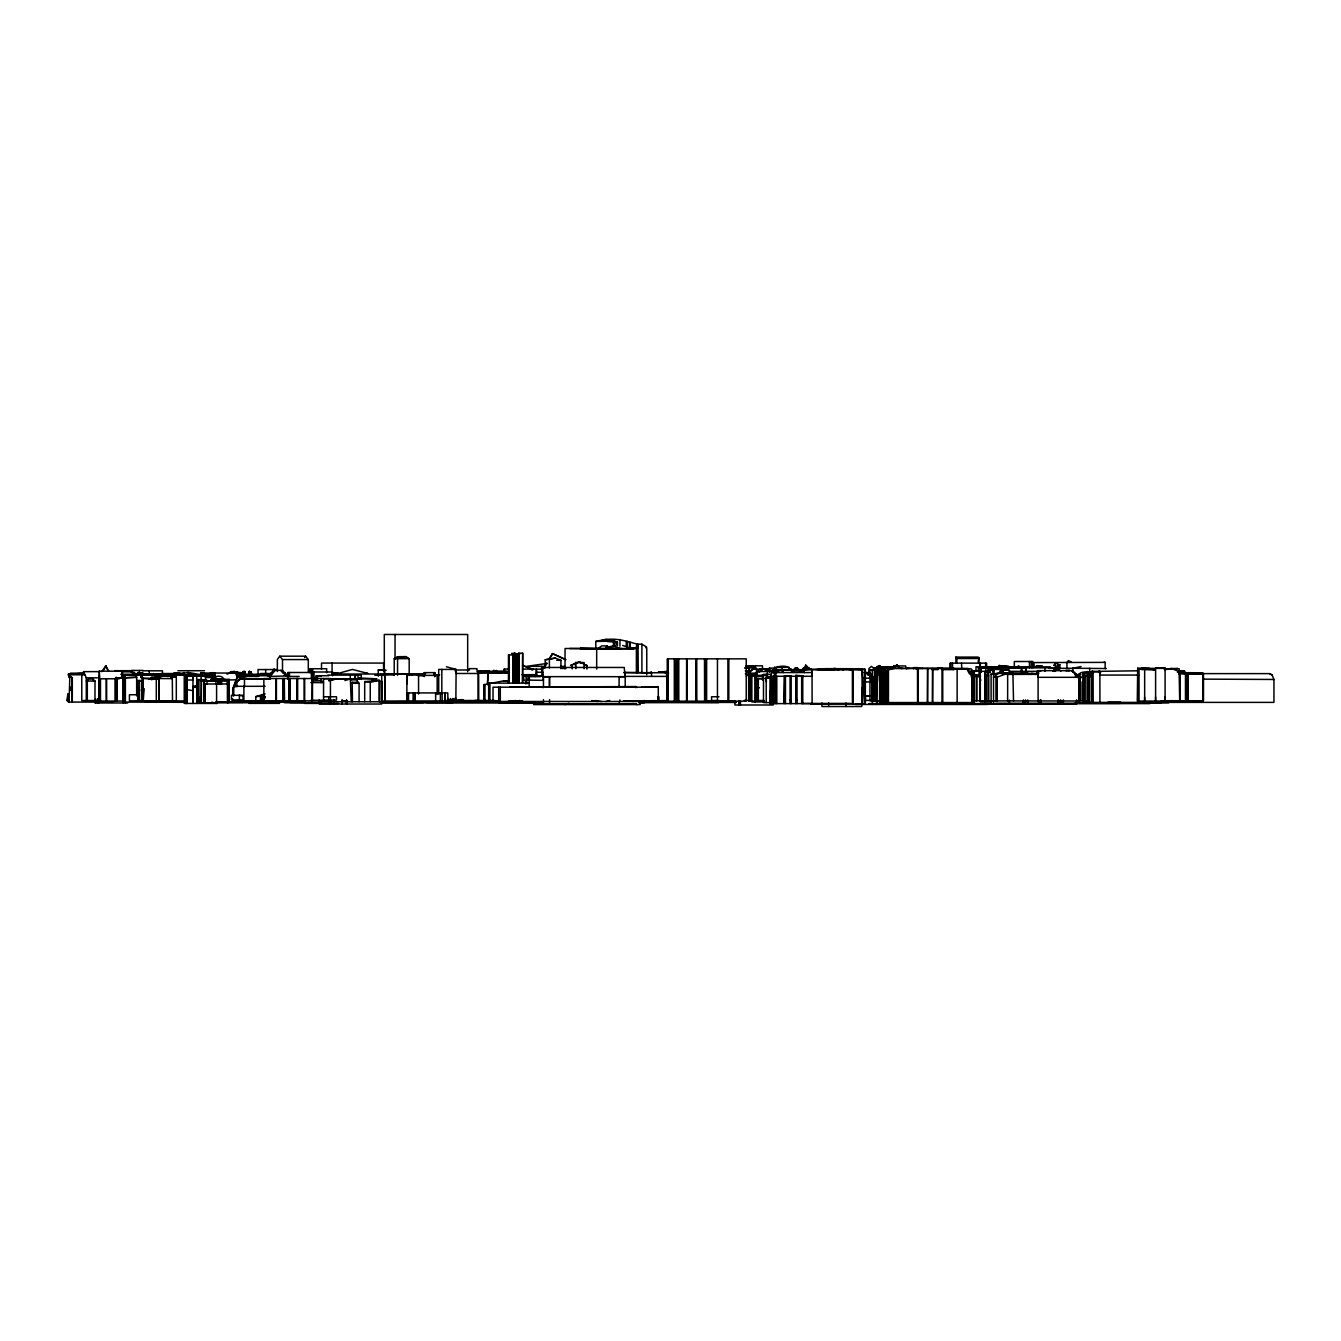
<?xml version="1.0" encoding="UTF-8"?>
<svg xmlns="http://www.w3.org/2000/svg" width="1341" height="1341" viewBox="0 0 1341 1341"><rect width="100%" height="100%" fill="white"/><g stroke="black" fill="none" stroke-linecap="round" stroke-linejoin="round"><path stroke-width="1.5" d="M406.843 684.061L406.809 674.07L418.56 674.054L418.56 694.018M477.647 672.159L485.341 671.774C485.677 669.008 486.196 673.651 483.498 671.422C491.544 669.913 486.247 680.96 487.705 684.798L487.755 672.813L478.653 672.813L478.72 700.438M450.559 702.533L450.576 698.493L450.643 702.533M636.69 647.904L636.606 672.243L636.489 645.826L638.165 645.826M880.4 674.003L879.713 665.656M201.116 702.734L201.368 680.977M316.61 679.921L316.593 675.713M877.735 673.852L877.483 681.127M880.266 671.791L880.35 667.65L884.004 667.516M784.803 676.266L784.15 703.606L784.15 676.3L791.173 675.914L791.173 703.606L790.251 699.7M317.247 679.921L317.381 675.881M756.29 670.081L756.391 668.053L749.418 667.5L749.049 670.114M83.192 673.165L70.57 673.165C67.385 676.166 80.695 672.009 83.812 673.987M666.561 677.138L667.835 673.216L666.745 677.138L666.326 671.841L665.89 673.014M657.744 701.527L657.945 696.884L657.945 701.527M1137.688 668.204L1138.006 669.226L1141.861 669.243L1141.543 668.204L1137.688 668.204L1137.285 701.075L1180.264 701.075L1180.264 672.042L1171.665 668.522L1164.675 669.712L1165.078 668.036L1155.607 668.036L1154.836 669.679L1143.856 669.226L1148.164 668.438L1154.836 669.679L1141.996 667.935L1141.945 669.578L1154.752 669.561M115.829 701.058L116.047 696.985M116.801 682.737L116.298 677.289L115.142 678.663L115.142 701.058M514.022 683.005L514.257 678.999M186.466 680.004L186.701 676.317L192.635 676.3L192.853 680.004L186.919 680.004L186.701 676.317M1099.201 671.338L1137.989 670.802M185.544 697.504L186.667 697.504L186.265 703.438L186.466 676.518M98.714 702.969L99.234 671.17L122.333 671.17L121.83 678.026M186.365 701.46L186.667 697.504M214.543 679.853L214.929 674.724M528.103 680.34L528.857 676.166L543.071 676.166L543.39 680.34L529.175 680.122L528.857 676.166M1038.387 674.154L1038.638 670.886L1041.052 670.886M1037.264 674.221L1037.565 670.651L1072.448 670.651L1079.488 677.322L1079.488 700.991L993.53 700.89M144.208 688.704L143.118 701.025L143.118 678.311L143.336 701.025M625.023 676.635L624.236 667.466L542.435 667.466L541.781 674.657L543.055 674.657M880.35 667.65L878.942 667.65L878.288 665.656L877.685 670.601M525.504 683.809L526.51 676.216L526.829 683.809M857.771 669.327L862.045 669.779L772.232 669.913L772.232 672.579M917.428 668.807L917.562 667.6L913.523 667.6L913.389 668.807M186.466 703.438L187.17 697.571M199.189 696.8L198.468 702.734L198.468 680.122M256.835 675.462L256.449 674.506L257.07 675.512L249.376 675.328L249.124 676.451L249.124 674.741M535.461 676.551L536.434 669.142L536.936 676.199M876.36 692.727L875.505 674.724L876.025 670.751L877.265 670.751L876.444 700.74L876.444 673.836L880.299 673.936M448.464 698.493L447.928 702.533L447.793 692.928L407.413 692.928L407.413 700.924M625.074 672.579L625.074 677.255L625.191 676.4L666.812 676.4L666.695 677.255L667.617 675.596L666.879 677.155M312.051 681.027L321.438 680.692L321.102 682.603L321.102 678.529M116.466 677.658L116.281 701.058M69.799 674.774L68.425 673.987L68.508 675.378A10.577 4.341 3.3 0 0 69.665 676.752L72.297 677.825L72.297 702.081L71.71 698.192M69.229 694.035L68.056 694.035L67.452 700.605M511.659 654.09L515.262 654.09M619.039 703.757L619.894 699.935M1093.15 671.472C1093.753 672.947 1082.086 670.232 1079.203 673.987L1079.203 700.74L1078.985 678.697M756.86 696.884L755.989 700.488L755.989 679.904L757.581 679.367L755.989 679.904M359.086 701.745L359.086 683.307L351.225 683.307L352.197 682.301L358.131 682.301L357.879 683.307L356.672 678.764L324.187 678.764M212.699 678.479L214.04 673.031L215.817 680.306M796.755 699.7L795.749 703.606L795.749 675.428L802.773 675.78L802.773 703.606M801.767 680.172L802.773 676.266M141.492 677.591L142.28 674.607L163.686 674.624M123.221 677.49L123.992 674.674L201.351 674.808M199.39 698.963L198.217 702.734L198.217 680.071L205.508 680.105M141.76 674.573L142.012 673.651M68.056 694.035L67.218 700.605M488.962 671.07L489.314 672.294L488.962 671.07L485.341 671.07M833.012 669.595L833.348 668.623L833.733 669.561L816.552 669.511M141.224 677.591L141.224 674.741L141.308 677.591L142.28 674.607M942.036 668.237L938.147 667.885L938.03 669.628L931.844 669.628M99.536 671.64L83.578 671.64L81.784 676.501L81.784 700.538L100.139 700.538M122.936 677.49L123.992 674.674M233.032 695.862L233.032 688.436L237.659 676.35L242.922 677.473L241.229 677.49L236.1 682.636M876.36 674.003L875.204 677.021L876.444 684.933M518.414 654.911L518.933 653.235L522.672 653.218L522.437 682.586M1025.362 673.584L1024.926 674.087M766.75 671.154L767.505 669.142L752.888 669.142L745.361 673.869M650.653 673.014L651.139 671.841L651.542 672.78M754.949 676.819L755.452 675.663L762.962 675.663L763.197 677.892L762.627 674.674L766.398 674.909L762.962 675.177L763.197 677.892L762.426 674.976M987.11 672.847L987.781 671.288L985.467 672.847L985.467 701.293L992.089 701.293M1012.405 674.272L1012.924 673.048L1013.528 674.406M876.126 672.545L874.131 677.021L874.131 700.823M745.395 667.65L749.233 667.65L744.607 668.053M953.267 669.612L953.87 668.254L954.021 669.628L942.036 669.628M1012.287 674.272L1012.891 672.964L1013.528 700.991M503.596 670.517L504.25 669.075L508.407 669.075M808.975 668.472L805.69 665.136L803.477 669.88L803.477 668.019L808.891 668.019L809.076 669.176L803.661 669.88L803.477 668.019M1006.353 674.272L1006.974 672.964L1007.644 674.406L1038.102 674.372L1038.102 700.991M233.854 672.763L234.44 671.539L235.53 672.763L231.809 672.763L232.898 671.556L234.44 671.539L226.964 674.104M286.27 676.551L287.913 673.886L288.298 679.284M756.575 671.523L756.575 676.819L756.575 671.523L766.918 671.523M1003.135 672.562L1001.425 669.494L1000.319 672.562L1000.319 669.461M200.111 674.741L201.049 672.914L208.911 674.322M199.742 676.015L201.318 672.914M231.591 671.556L230.199 671.992L232.513 671.992M136.665 677.272L125.099 677.775L136.665 677.272L136.665 695.912M987.345 672.847L990.245 669.88L991.954 669.913L993.815 672.847L993.815 669.461M990.245 669.88L988.635 672.847L988.635 701.293M218.114 681.211L218.533 680.423L215.415 681.211M69.698 673.987L69.045 675.16L72.297 677.825M603.685 648.826L580.133 648.508L597.751 648.826L601.64 645.926L607.339 645.909L605.696 648.826L605.696 647.619L614.999 645.457C617.899 652.044 645.708 646.898 629.583 648.776L632.969 648.072M210.638 681.077L211.828 679.015L213.236 681.161L216.203 681.01M546.575 663.175L544.681 666.36L526.644 666.36L547.145 663.409M549.424 658.381L552.643 653.603L565.902 659.621M543.893 668.304L546.81 663.409M549.726 658.498L552.643 653.603M227.115 683.323L229.21 679.853M127.663 702.969L94.943 702.969L95.027 681.044L92.764 679.032L88.556 679.015L87.316 681.044L87.316 700.538M211.828 679.015L210.068 681.077L205.257 680.105M101.782 671.69L105.738 665.756L108.772 671.137M103.106 670.701L106.392 665.756M865.163 696.197L871.197 695.694M304.575 657.593L305.597 656.185L308.313 659.571L308.313 671.657M305.597 656.185L279.783 656.185L277.352 659.504L277.352 671.606M69.045 702.081L69.916 673.618M791.911 671.003L792.682 670.316M196.892 703.438L196.892 687.363L195.652 686.022L193.104 687.363L193.003 703.438L192.936 692.509M531.891 670.014L533.433 669.427L522.504 665.371L532.31 669.494M894.732 667.65L897.045 664.885L899.761 667.65M1008.633 674.305L1009.421 673.366M286.27 675.965L288.298 676.35L282.348 670.366L273.48 670.366L267.848 676.35L270.128 676.384L275.223 670.366M412.29 675.428L410.296 674.339L409.189 675.428L409.189 658.632L406.122 656.654L399.199 656.654L397.556 658.565L397.556 675.294M746.35 676.149L752.888 669.142M893.961 667.667L897.045 664.885M194.16 686.022L192.92 687.363L196.892 687.363M752.888 667.65L749.435 667.6M492.75 671.606L493.907 670.416L497.209 671.573M495.248 671.606L496.388 670.416M1055.099 671.238L1057.831 668.472L1060.915 671.187M1080.243 700.74L1080.243 678.462L1087.316 671.472M791.676 671.455L795.531 667.701L797.141 667.701L801.281 671.673M793.017 671.69L797.141 667.701M882.009 667.818L880.651 667.818L880.635 702.55M1036.844 666.175L1042.309 666.276L1036.844 666.175A4.744 1.09 12 0 1 1037.733 665.857M235.262 686.793L235.262 682.871L239.905 678.479L244.464 679.183L244.464 686.793M235.262 682.871L241.38 678.479L237.089 673.014L204.301 673.065M1052.836 671.238L1055.82 668.472L1057.831 668.472M764.504 701.946L751.865 701.946L751.865 676.518L760.129 668.857L770.924 668.723M751.865 676.518L756.575 674.707M759.09 672.361L762.895 668.857L764.504 668.857L767.421 671.69M766.415 682.15L766.214 678.077L767.421 676.97L772.617 676.92L772.617 703.606L772.349 691.285M88.556 679.015L86.293 681.044L95.027 681.044M540.457 676.635L523.258 676.333L524.247 680.725M1016.947 667.231L1018.674 665.773L1019.361 666.728M1088.993 702.416L1088.993 676.803L1090.87 675.261L1090.87 676.803M1088.758 702.416L1088.758 675.277L1089.797 674.422L1084.517 676.786L1089.613 672.931L1093.099 672.897M868.717 675.227L870.845 673.903L870.845 679.82M1007.644 700.991L1007.644 673.333L1002.213 672.31L999.682 672.31L993.53 677.306L997.201 677.155L997.201 700.89M774.578 670.031L773.874 670.986L765.191 670.953L775.701 670.953C768.762 666.695 791.24 663.091 789.296 670.316M869.219 675.227L870.845 673.903M257.07 675.512L255.896 676.451L255.896 674.741M172.302 678.63L142.28 678.429L142.28 701.025L172.52 701.025L172.302 678.429M260.053 696.683L265.049 693.833L255.779 696.633L255.779 701.427M261.428 696.784L264.11 694.889L260.053 696.314L261.428 696.063L261.428 701.427M394.22 675.428L394.22 658.699L399.199 656.654M1088.993 676.803L1092.06 675.177M205.542 676.35L210.571 673.065M211.794 673.065L206.548 676.484M255.779 696.633L261.428 696.063M259.869 675.143L262.367 675.143M288.047 672.713L287.879 678.848M358.047 675.11L358.047 679.032L359.757 678.026L376.57 678.781L376.57 680.625L364.702 681.614L364.702 701.745M243.576 674.741L242.738 671.724L245.017 671.539L245.017 675.629M262.501 701.427L262.501 698.175L265.367 696.968M543.071 676.166L528.304 676.484M513 683.005L513 653.972L516.419 653.972L514.81 653.251L513.335 653.972L513.335 682.636M871.751 700.823L871.751 677.557L874.751 676.786L873.511 677.557L873.511 700.823M242.738 671.724L245.017 671.539M878.824 673.852L878.824 666.913L876.712 667.231L876.712 670.584M579.513 661.884L570.579 665.471L579.513 661.884L586.889 665.471L586.889 669.092M1036.71 665.991L1036.509 665.874M131.301 672.31L136.631 674.339L120.791 674.339M1072.448 670.651L1078.365 677.808L1079.488 677.322L1038.102 677.322L1037.565 670.651M513 653.972L514.676 653.251M160.886 675.227L156.21 677.188L163.803 675.227L170.357 676.568M151.349 677.44L157.651 677.373L151.349 677.44L151.349 679.669M155.757 679.032L165.027 675.227L176.308 677.289L173.375 677.188M597.751 648.642L622.207 648.86L617.698 648.524M419.264 675.311L425.952 672.763M997.201 677.155L1007.644 673.333M745.646 666.946L754.195 665.957L755.301 667.6L755.301 665.807M565.047 704.578L568.835 703.254M327.757 675.11L361.232 675.11L361.232 679.032L359.757 678.026L356.773 679.032L376.57 678.781M633.455 648.508L630.069 648.776M881.858 702.55L882.462 670.299L882.764 702.55M885.781 670.483L894.849 668.388M883.417 670.483L883.065 702.55M883.786 670.483L884.674 670.349L883.116 670.483M884.205 670.483L885.613 670.349L885.529 702.55M885.144 702.55L885.613 670.349M172.017 674.372L177.8 675.21M170.76 675.026L174.364 673.92L178.688 675.21M878.824 666.913L876.712 667.231M971.856 671.087L971.923 702.55L879.612 702.55L879.612 670.332L885.999 668.388L967.833 668.589L971.923 676.233M881.858 670.483L879.612 670.332M880.635 670.483L881.121 702.55M881.288 670.483L882.529 670.165L882.579 702.55M883.836 702.55L882.764 670.483M344.922 680.558L350.353 678.932L350.755 679.853L356.672 679.87M545.217 667.852L545.217 659.789L555.275 658.079L560.94 660.292L560.94 668.673M545.217 659.789L555.275 658.079M515.849 701.527L519.654 700.488M640.545 701.527L644.367 700.505M511.759 701.527L515.665 700.488M172.134 675.328L184.371 672.595M178.135 674.942L187.975 672.361L201.569 674.875M364.702 681.614L370.25 682.351L379.168 680.273L379.168 701.745M605.814 701.527L609.702 700.555M115.628 701.058L115.628 678.647L123.724 677.004L124.026 701.058L98.614 701.058M123.724 677.004L117.019 678.63L115.494 677.557M873.209 676.786L874.382 678.127L874.382 667.986L877.031 667.349M595.79 647.904L595.79 641.417L606.249 639.255L610.306 640.462M595.79 641.417L614.765 641.048L614.765 646.194M874.382 667.986L877.819 667.617M328.679 680.675L336.591 678.831L350.353 678.932L351.225 701.745M328.914 680.541L336.591 678.831M233.753 701.427L237.81 700.522M243.643 676.115L245.302 676.451L241.732 676.535L246.56 676.669M645.826 647.82L646.58 646.982L641.903 644.2L637.645 644.183L637.645 672.243M881.154 700.823L869.974 700.823L869.974 670.165L875.69 668.941M1072.968 672.444L1072.968 668.237L1081.064 666.544M635.584 648.072L632.198 648.927L622.744 645.457M980.589 676.199L974.589 676.434L976.885 676.149L976.885 700.79M827.464 669.83L834.521 668.455L837.723 669.712M284.426 675.093L287.762 674.406M483.749 700.371L483.749 684.664L488.711 683.96M491.979 683.089L504.317 680.725L508.44 681.463M503.529 681.111L509.278 681.379M827.883 669.863L835.359 668.455L838.762 669.729M982.467 668.069C989.356 666.494 1011.282 668.12 982.467 667.885M829.744 669.712L835.326 668.706L838.745 669.813M834.32 669.712L839.902 668.706L843.321 669.813M1144.661 669.226L1148.969 668.438L1155.322 669.679M153.964 679.317L157.651 678.647L155.64 678.211M1177.364 672.092L1184.438 670.818L1185.545 673.299M153.226 679.334L157.651 678.647M477.329 671.975L482.09 671.137M991.1 704.008L991.1 674.389L998.643 673.048L1003.655 673.97M991.1 674.389L999.179 673.383M377.207 680.591L379.168 680.273M320.851 701.745L381.95 701.745L381.514 680.993L379.57 681.312L379.57 701.745M832.225 668.908L842.886 669.176M406.122 656.654L396.718 656.939M537.003 675.814L522.772 675.763L535.662 675.696M562.147 668.572L566.187 668.086M532.98 675.864L537.003 675.378M203.798 702.734L203.798 681.295L207.017 680.993L207.017 683.977M203.798 681.295L207.017 680.993M418.56 674.054L383.811 674.171M380.526 674.171L381.464 674.121M1001.945 670.55L1008.315 669.897L1010.98 672.562M601.824 649.178L607.574 648.642M478.653 672.813L508.222 671.673L497.26 672.428L495.55 671.439L506.965 671.455L506.965 672.478M663.761 671.908L658.029 672.31L667.466 671.355M178.236 673.752L136.631 673.836L132.424 672.428M1031.682 673.802L1036.828 673.568L1033.274 673.802M754.447 674.355L750.44 674.607L750.591 678.026L749.116 677.909L748.647 673.182L757.279 673.182M784.15 676.3L791.173 675.914M861.492 669.511L864.61 669.377L864.61 704.042L862.079 669.511M641.467 687.296L658.28 686.676L658.28 701.527L657.744 696.884L658.934 696.884L658.934 701.527L462.679 701.444M648.893 687.162L658.28 686.676M487.671 671.774L478.05 672.26L478.05 700.505L446.888 700.505M122.433 677.004L124.026 677.188M215.884 681.01L212.666 681.161L212.666 677.54L205.257 677.54M875.204 700.74L875.204 673.97L876.729 673.92M394.22 658.699L409.189 658.632M766.214 678.077L767.672 678.01M789.48 668.807L791.19 668.723M884.239 670.349L884.306 702.55M789.933 668.773L788.709 668.79M869.974 670.165L874.382 670.098M978.645 663.125C976.751 659.152 981.763 658.196 977.941 657.09L955.882 657.107L955.882 663.125M508.34 672.444L497.26 671.757M270.128 676.384L287.946 675.981M244.464 679.183L239.905 678.479M1037.683 665.823L1041.773 666.36M115.628 678.647L117.019 678.63L117.019 701.058M1076.622 676.367L1078.365 676.35L1078.365 677.808M171.363 674.573L176.928 675.244M798.817 670.064L803.779 669.98L773.087 670.064M1151.751 669.109L1144.191 668.69M1002.263 672.847L1027.809 673.165M514.776 654.123L511.826 653.318M170.76 677.239L171.732 677.222M986.557 700.756L986.557 675.16L987.714 675.16L985.953 674.724L985.953 700.756L988.619 700.756M542.837 672.26L536.936 672.26M985.953 674.724L988.619 675.629L986.557 675.16M1088.758 675.277L1090.87 675.261M580.133 648.642L597.751 648.524M614.765 641.048L600.165 641.115C612.82 636.556 625.929 640.998 638.165 644.451L638.165 647.904L636.489 647.904M769.382 672.176L769.382 668.086L776.556 668.17M1067.185 670.5L1065.659 670.517L1069.716 670.5L1068.19 670.517M337.111 673.35L333.49 673.366L338.502 673.35L352.448 669.427L367.518 673.366M521.951 674.691L536.266 674.657M1035.235 673.819L1036.979 673.802M879.679 665.505L880.35 667.198L894.548 667.164L893.927 665.505M1105.034 668.556L1106.157 668.556L1072.968 668.237M818.412 669.578L827.749 669.545M366.629 673.249L367.518 673.249M284.812 674.892L288.164 674.892M542.435 667.466L543.39 677.088L549.575 677.121L549.575 687.363M119.232 678.797L106.626 678.781L106.66 701.058M69.296 694.32L68.123 694.32L68.676 700.605L67.05 700.605M607.322 641.551L617.43 642.188L617.43 645.775L615.754 641.551M614.061 642.188L617.43 642.188M622.207 648.759L569.69 648.508M629.164 648.558L632.969 648.558M519.638 653.888L517.844 653.888L517.844 654.911M518.682 654.911L508.457 654.911L508.457 683.005M955.882 657.107L956.854 658.532L978.913 658.532L978.913 663.125M667.483 658.85L746.233 658.85L746.233 701.159L667.483 701.159L667.483 658.85L667.701 701.159M279.783 656.185L282.515 659.571L308.313 659.571M1059.306 664.717L1060.228 664.717L1056.876 666.091A3.47 1.693 -29.9 0 1 1055.903 666.058L1055.065 665.253M586.889 665.471L584.425 664.968M754.195 665.957L746.099 665.84M560.538 666.36L564.511 666.36M1002.632 666.745L1035.872 666.728L1034.934 666.712M1050.472 666.829L976.013 666.745L976.013 670.852M880.35 675.931L880.299 666.963L893.156 667.164M1054.931 667.013L1060.295 667.013M774.897 667.5L789.296 667.349M880.651 667.818L893.005 667.818M803.661 668.271L809.076 668.271M877.634 668.321L873.913 668.321L871.399 666.376L868.918 668.656L868.918 672.763M905.896 668.321L952.328 668.321M1010.728 667.852L1009.27 667.852L1025.748 667.852L1025.714 671.975M1049.115 668.304L1079.036 668.304M898.269 668.405L904.37 668.438M901.068 668.405L902.359 668.405M907.086 668.421L905.963 668.421L909.382 668.438M915.182 668.455L916.942 668.472L915.484 668.472M917.495 668.438L917.546 702.55M919.323 668.472L920.395 668.472M921.736 668.489L922.776 668.489M942.723 668.522L942.757 702.55M952.764 668.589L968.805 668.589M1163.686 668.371L1141.577 668.371L1141.945 669.578M1170.106 668.522L1177.582 668.472L1176.107 668.757M825.235 668.656L852.809 668.723M952.864 668.908L971.32 668.908L973.264 671.807M1163.837 668.757L1179.175 668.757L1179.175 672.294M522.923 669.075L542.636 669.142M802.354 669.176L862.045 669.276L862.079 704.042L862.062 687.916M455.823 698.46L455.839 702.366L456.124 669.427L438.708 669.427L438.708 694.303M818.144 669.327L832.225 669.327M835.644 669.327L865.331 669.276L865.331 704.042L810.903 704.042M1008.952 669.461L987.898 669.461L987.898 672.847L986.708 671.372M277.252 669.561L258.042 669.561L258.042 675.646M791.861 669.695L787.988 669.913M378.279 676.233L378.279 669.98L384.783 669.98L384.783 676.233M131.653 670.45L143.118 670.45M386.124 670.316L378.279 669.98M885.144 670.483L885.948 702.55M114.622 670.684L134.301 670.684M142.8 670.818L162.462 670.818L162.462 674.372M177.85 670.735L204.502 670.735M745.345 670.835L749.301 670.835M1180.08 670.818L1184.438 670.818M771.31 670.986L776.64 670.986M970.381 671.087L979.047 671.087L978.997 677.188M249.024 674.741C247.213 669.008 253.533 671.841 251.186 675.948M477.714 671.187L506.965 671.455M980.338 671.338L989.306 671.338M1009.102 671.338L1037.917 671.338M1091.758 671.338L1099.888 671.338L1099.905 702.935M122.333 671.858L132.256 671.858M495.55 671.757L497.628 672.428M1093.217 671.942L1100.911 671.942M233.502 672.327L241.045 672.612L241.045 675.546M311.38 672.495L288.047 672.495L288.047 678.764M491.611 672.428L502.758 672.428M624.487 672.495L643.529 672.696M863.805 672.478L869.655 672.511M424.376 672.629L424.376 676.602L424.209 672.629L435.02 672.629L435.02 676.602M623.749 672.579L666.695 672.796M812.026 672.579L771.293 672.579L771.31 703.606M1178.638 672.595L1202.877 672.813L1202.877 700.857L1161.256 700.84M138.726 673.081L142.515 673.081M173.794 672.998L180.012 672.998M238.631 672.998L243.056 672.998M487.755 673.081L508.759 673.081L508.759 682.854M642.44 672.88L651.441 672.579M665.186 673.031L668.656 673.031M1092.781 672.931L1082.824 673.031L1082.824 700.756M138.19 673.199L143.353 673.199M283.504 673.165L285.398 673.165M1036.509 673.249L1038.638 673.249M160.92 673.534L179.258 673.534M260.355 673.5L272.022 673.5M332.4 673.467L338.502 673.467L336.49 673.467M1031.43 673.433L1033.693 673.433M1183.986 673.618L1269.592 673.618L1272.14 675.059L1273.95 679.468L1273.95 702.382L1148.131 702.382M417.319 673.869L425.097 673.869M1178.806 673.903L1203.48 673.903L1203.48 700.773L1167.827 700.706M332.166 674.02L406.876 674.037L406.876 702.014M876.444 673.836L880.735 674.07M206.933 674.238L209.967 674.238M269.625 674.238L242.721 674.489L243.576 675.143M756.341 674.355L750.373 674.272L750.373 701.075M771.293 674.372L763.498 674.372L763.498 702.6L771.293 702.6M864.744 673.283C880.048 676.719 859.162 674.489 871.851 674.523M69.045 674.774L84.533 674.774M202.424 674.741L123.221 674.741L123.221 687.749M205.559 674.741L210.755 674.741M235.765 674.741L270.547 674.607M284.728 674.758L288.198 675.277M393.952 674.892L374.793 675.16M875.505 674.724L876.729 674.724M973.482 674.791L979.047 674.791M1074.879 674.59L1080.846 674.59M284.191 675.043L288.181 675.059M408.368 675.059L419.783 675.059M433.612 674.925L439.68 674.808M763.984 675.076L766.365 675.076M1138.643 675.059L1099.905 675.059L1099.234 670.802M212.414 675.227L154.081 675.177L153.444 673.484L154.081 675.227L153.444 673.869M259.282 675.193L270.329 675.143M522.604 675.328L524.482 675.529M173.375 675.361L176.308 675.193L176.308 701.393L144.442 701.393M194.965 675.361L196.021 675.193M236.988 675.445L249.275 675.378M417.269 675.378L437.166 675.378M757.145 675.529L762.962 675.529M237.139 675.747L269.893 675.747L270.128 679.082L241.263 679.082M328.763 675.713L316.392 675.713L316.409 679.921L316.392 675.713L321.153 676.082L316.51 675.864M802.773 675.78L801.667 675.78L801.667 703.606M212.113 676.283L184.237 676.233L184.237 703.438L217.242 703.438L211.761 702.198M237.122 676.451L258.645 676.451L257.003 674.808M299.194 676.434L289.472 676.434L289.472 672.495M812.11 676.266L770.036 676.266L769.952 703.606L812.11 703.606M1075.281 676.199L1079.84 676.199M543.222 676.635L625.208 676.702L619.173 676.702L619.039 687.263M543.222 676.819L549.575 677.121M241.229 677.49L242.771 677.926M871.751 677.557L874.131 678.077M863.302 678.144L870.644 678.144M871.415 678.378L869.421 678.144M764.135 678.512L757.548 678.512L757.548 700.488M243.056 678.848L269.893 678.848M156.294 701.025L156.294 679.049L143.118 678.311M358.047 679.032L361.232 679.032M229.21 679.384L229.21 702.366L229.277 679.384L223.293 679.384C224.55 675.562 211.861 674.221 215.834 680.558M196.641 679.569L202.558 679.569M205.894 680.071L197.596 680.071L197.429 702.734L270.245 702.718M212.113 680.071L236.117 679.853M136.665 680.541L143.051 680.541M139.28 680.708L143.051 680.708M220.36 681.01L201.116 680.977L201.133 676.283M757.548 681.563L757.179 700.488M1084.098 681.764L1082.221 681.764L1082.221 700.756M864.962 681.932L871.047 681.932M310.877 682.603L323.55 682.603L321.438 680.692M529.175 683.105L488.677 683.105L488.677 700.304M204.368 683.977L228.423 683.977M483.749 684.664L484.989 684.664L484.989 700.371M265.049 686.307L233.753 686.307L233.753 695.862M510.25 687.195L635.634 686.542L637.009 687.564M658.196 687.162L493.019 687.195L493.019 701.527M759.023 687.732L755.989 687.732L759.023 687.832M972.493 687.698L973.801 687.698M122.936 688.536L125.367 688.536M139.749 690.062L137.788 690.38M186.919 689.609L193.003 690.682L192.92 676.25M769.952 690.883L771.628 690.883L771.628 703.606M138.056 694.755L129.423 694.755L129.423 700.823L138.056 700.823M239.385 695.292L231.44 695.292L231.44 699.918L243.039 699.918L243.039 695.526L239.385 695.292L239.385 699.918M239.05 695.526L243.039 695.526M865.163 696.046L871.114 696.197M323.55 696.767L336.507 696.767L336.507 700.086L323.55 700.086M719.011 696.75L711.585 696.75L711.585 700.505L719.011 700.505M750.675 697.018L749.301 697.018L749.301 701.075M261.428 699.784L264.11 699.784M461.053 699.667L462.645 699.667M458.471 699.952L461.891 699.968M69.313 700.421L67.536 700.421L67.536 695.661M310.877 700.253L323.55 700.253M446.754 700.354L463.718 700.287M474.999 700.438L494.963 700.438M744.289 700.371L749.602 700.455M754.949 700.488L764.135 700.488M864.962 700.455L871.197 700.337M139.28 700.538L143.051 700.538M256.399 700.673L261.394 700.673M650.804 700.689L666.611 700.689M874.131 700.74L880.735 700.74M972.493 700.555L974.387 700.656M1078.533 700.74L1086.109 700.74M173.375 700.907L184.89 700.907M241.263 700.924L330.456 700.823M341.955 700.79L346.799 700.79M381.615 701.041L447.793 700.924M465.595 700.957L499.858 700.957M623.347 700.823L666.812 700.823M708.568 700.924L735.036 700.924M974.589 700.79L992.189 700.79M136.665 701.108L165.831 701.108M251.538 701.276L262.199 701.276M508.457 701.075L522.672 701.075M761.789 701.075L748.647 701.075L748.647 673.182M233.032 701.427L302.815 701.427M1167.994 701.36L1191.981 701.36M259.064 701.863L261.294 701.863M397.254 701.695L416.783 701.695M68.341 702.081L113.532 702.081M122.936 702.114L184.136 702.114M215.884 702.114L305.664 702.03M381.464 702.014L437.166 701.913M457.599 702.03L534.657 702.03M721.709 701.913L735.706 701.913M991.351 701.896L980.338 701.896L980.237 667.986M1107.984 702.164L1120.674 702.164M176.476 702.298L184.974 702.298M215.633 702.366L243.123 702.366M446.067 702.366L543.39 702.416M665.186 702.215L736.293 702.449M1146.035 702.433L1084.517 702.416L1084.517 672.931M289.991 702.516L304.558 702.516M307.91 702.583L320.533 702.583M381.682 702.533L423.488 702.533M426.472 702.533L452.789 702.533L452.789 698.477M498.433 702.5L536.266 702.5M638.936 702.667L718.659 702.65M1075.281 702.718L1161.055 702.718M284.393 702.734L319.057 702.902M381.196 702.902L531.958 702.852M640.83 702.768L644.401 702.768M1168.698 702.835L1091.758 702.935L1091.943 671.338M524.8 703.103L534.942 703.103M249.108 703.355L279.565 703.355M304.575 703.405L338.502 703.405M802.723 703.472L850.663 703.388M995.793 703.371L1120.204 703.371M535.461 703.757L625.208 703.757M868.918 703.572L1149.891 703.606M615.016 703.908L636.321 703.908M947.165 703.891L1076.622 704.008L1076.622 699.834M533.601 704.578L640.16 704.578L640.16 700.957M855.122 704.444L987.294 704.444M773.254 704.997L734.902 704.997L734.902 700.823M556.733 660.292L560.94 660.292M1105.152 668.069L1105.152 662.387L1034.062 662.571L1034.062 666.594M446.419 666.779L456.124 669.427M992.189 667.885L994.62 667.885L986.305 667.818M895.754 668.405L897.23 668.405M953.049 668.572L954.054 668.69M477.329 671.405L485.341 671.774M205.542 674.825L209.716 674.825M83.578 671.64L86.293 677.808L97.424 677.842M99.234 671.17L99.837 678.831L106.626 678.781M518.414 653.838L519.805 653.855M236.988 671.824L237.407 672.612M757.145 675.663L762.945 675.68M236.737 674.925L240.642 674.942M1202.776 679.133L1273.95 679.468M608.311 647.636L605.696 647.619L615.687 648.374M791.089 670.919L803.36 671.003M661.834 700.673L665.941 700.706M760.129 668.857L761.755 668.857M1178.286 672.009L1180.264 672.042M242.771 677.473L237.407 676.35L232.697 689.157L232.697 694.806M528.103 679.116L529.561 679.133M809.176 668.79L805.656 665.136M249.024 671.372L251.186 671.925M1022.965 673.266L1032.553 673.5M262.501 698.175L264.848 698.242M767.89 678.026L770.036 678.11M976.382 700.79L976.382 676.25L979.835 676.4L980.757 680.457M755.452 675.663L755.637 678.445L762.493 678.814L762.426 677.775M148.147 678.596L156.294 679.049M264.278 696.616L265.367 696.683M855.474 669.327L858.978 669.31M508.222 671.673L508.759 673.081M376.553 674.892L380.442 675.227M795.749 675.428L797.04 675.546L797.04 703.606M418.375 675.378L424.091 675.965M848.467 669.41L852.625 669.897M1143.856 668.153L1147.376 668.589M595.354 648.524L597.751 648.826M137.587 673.467L140.487 673.92L138.039 672.662M595.22 700.555L601.338 701.527M591.699 700.555L597.801 701.527M1272.14 675.059L1269.592 673.618M1002.263 673.266L1005.851 673.92M201.049 672.914L208.995 674.389M168.111 676.551L159.814 675.227L154.601 677.356L157.199 676.367M187.857 673.165L191.076 673.769M194.68 674.439L198.652 675.16M154.886 678.211L156.964 678.663L156.964 677.356M1041.27 666.36L1040.331 666.142A4.978 1.14 12.4 0 0 1039.426 665.974M233.787 671.506L250.65 675.445M1104.112 662.136L1105.152 662.387M632.969 703.489L637.009 704.578M137.754 672.428L142.012 673.836M1179.175 674.07L1179.678 700.706M433.746 673.97L437.233 675.311M552.274 653.603L565.382 659.554M248.521 675.143L247.683 674.489L248.521 674.741M1071.442 662.119L1068.475 660.593L1066.933 662.37L1066.933 667.935M514.81 653.251L516.201 653.972L516.419 682.636M578.541 661.851L581.474 663.409M510.25 686.726L511.105 687.195M513.653 653.318L515.045 654.09M812.043 669.746L812.11 704.042M810.936 669.042L812.026 669.729M1071.476 670.684L1078.365 676.35M795.531 667.701L797.861 669.93M408.334 674.339L409.441 675.428M750.625 680.356L750.021 679.736L750.021 701.075M747.675 675.009L748.798 676.149M358.131 682.301L359.086 683.307M896.475 664.901L898.772 667.449M280.604 670.366L283.119 673.165M1006.99 673.182L1007.778 674.154M1023.719 673.936L1023.116 673.182L1023.116 674.154M195.652 686.022L196.708 687.363L196.708 676.25M1059.692 665.538L1056.239 662.84L1053.842 665.538L1056.021 662.84L1059.306 665.538M782.121 667.5L782.121 671.623M493.907 670.416L494.728 671.573M1074.962 673.97L1077.074 677.171M211.358 679.015L212.666 681.077M237.089 673.014L240.307 678.144M92.764 679.032L93.971 681.044M1001.828 669.511L1003.621 672.562M607.339 645.909L608.982 648.826M991.954 669.913L993.547 672.847L993.547 669.461M989.541 671.003L990.53 672.847M966.643 668.589L969.543 674.003M232.898 671.556L233.502 672.763M177.8 675.177L177.18 673.869L177.18 675.244M105.738 665.756L107.381 669.461M1037.515 673.031L1038.102 674.372M495.55 671.439L496.019 672.528M820.524 669.561L820.139 668.623L819.921 669.595M137.251 675.227L136.631 673.836M214.242 678.647L212.75 672.562L211.409 678.01L211.409 676.233M352.197 682.301L352.448 701.745M1079.203 673.987L1080.243 678.462M138.676 687.799L137.905 684.011L137.687 701.108M68.978 677.624L68.425 674.054M69.933 686.558L70.52 690.431M504.25 669.075L504.836 672.864M893.927 666.997L893.81 665.941L905.695 665.941L906.03 668.723M876.025 670.751L876.444 675.244L877.718 675.244L877.785 666.913M215.063 673.014L215.583 679.853M100.491 678.831L100.491 701.058M769.382 668.086L769.65 672.126M122.333 671.17L122.836 678.781M774.394 676.266L775.836 703.606L775.836 672.579M218.214 681.01L218.348 683.977L218.348 681.01M1029.754 667.667L1029.553 661.515L1029.553 667.667M872.32 700.455L872.404 704.444M1025.513 704.008L1025.513 699.918M876.645 700.455L876.712 704.444L876.746 674.07M192.786 686.575L192.853 690.682M1165.011 696.934L1165.078 701.075L1165.078 668.036M1144.611 697.102L1144.661 701.075L1144.661 668.69L1138.425 668.69L1138.425 701.075M1155.556 696.934L1155.607 701.075L1155.607 668.036M1083.93 681.764L1084.098 700.756L1083.93 672.931M637.645 647.904L637.88 672.243M455.974 698.46L456.007 702.366M1188.21 673.903L1188.21 700.773M1187.925 673.903L1187.925 700.773M1186.835 673.903L1186.835 700.773M1185.913 673.903L1185.913 700.773M1185.478 673.903L1185.478 700.773M1138.861 668.69L1138.861 701.075M1138.006 669.226L1138.006 701.075M1092.814 671.338L1092.915 702.935M1092.529 671.338L1092.529 702.935M1092.211 671.338L1092.211 702.935M1089.747 676.803L1089.747 702.416M1089.68 668.254L1089.68 672.411M1089.278 674.439L1089.278 702.416M1088.087 675.277L1088.087 702.416M1087.082 675.277L1087.082 702.416M1084.919 676.786L1084.919 702.416M1082.606 681.764L1082.606 700.756M1063.346 699.885L1063.346 704.008M1060.681 699.885L1060.681 704.008M1058.518 699.834L1058.518 704.008M1057.865 700.002L1057.865 704.008M1054.344 671.472L1054.344 667.818L979.835 667.986L979.835 700.79M1044.924 667.818L1044.941 671.338M1041.052 699.868L1041.052 704.008M1040.398 699.985L1040.398 704.008M1038.638 699.918L1038.638 704.008M1032.888 667.65L1032.888 661.499L1014.316 661.515L1014.316 667.667M1031.682 661.499L1031.682 667.65M1027.809 699.918L1027.809 704.008M1025.848 667.852L1025.848 671.975M1023.418 699.918L1023.401 704.008M1022.026 667.818L1022.026 671.942M1021.239 667.818L1021.239 671.992M1009.421 700.086L1009.421 704.008M996.765 676.786L996.765 700.89M995.944 677.456L995.944 700.89M993.53 674.389L993.53 704.008M988.384 675.629L988.384 700.756M986.624 667.265L986.624 663.125L950.166 663.125L950.166 669.327M985.87 667.818L985.87 672.092M985.702 663.125L985.601 666.611M984.864 671.338L984.864 701.896M980.305 663.125L980.305 667.013M980.103 663.125L980.103 667.013M979.282 666.829L979.282 670.919M978.343 666.745L978.343 670.919M974.387 671.087L974.387 703.639M974.069 671.087L974.069 703.639M973.801 671.087L973.801 703.639M973.482 671.087L973.482 703.639M973.231 671.087L973.063 703.639M972.426 671.087L972.493 703.639M971.387 671.087L971.387 677.188M961.547 663.125L961.748 669.025M957.139 668.556L957.139 702.55M956.854 658.532L956.854 663.125M952.512 663.125L952.512 669.327M952.294 663.125L952.294 669.327M950.417 663.125L950.417 669.327M942.036 668.522L942.002 702.55M932.632 702.55L932.632 668.489L932.431 702.55M927.62 702.55L927.62 668.472L927.402 702.55M918.267 668.455L918.267 702.55M888.446 670.349L888.446 702.55M887.323 702.55L887.323 670.349L886.87 702.55M886.217 670.483L886.217 702.55M884.959 670.349L884.959 702.55M884.507 670.483L884.507 702.55M883.887 670.349L883.937 702.55M883.518 670.349L883.417 702.55M882.093 670.316L882.093 702.55M881.49 670.299L881.523 702.55M880.886 670.483L880.886 702.55M876.276 667.986L876.276 676.065M875.505 673.97L875.505 700.74M872.253 670.165L872.253 700.823M870.343 673.903L870.343 676.618M865.515 695.694L865.515 700.337M864.61 669.276L864.593 704.042M861.76 702.952L861.76 706.523L821.932 706.523L821.932 702.952M853.111 669.779L853.111 704.042M852.407 669.276L852.407 704.042M845.97 702.952L845.97 706.523M830.481 668.74L830.481 670.064M829.878 668.74L829.878 670.047M828.671 702.952L828.671 706.523M811.925 669.98L812.026 676.266M804.248 669.93L804.248 672.579M790.067 675.914L790.067 703.606M785.44 676.166L785.44 703.606M783.178 669.93L783.178 672.579M782.742 669.913L773.087 672.579L773.087 669.913M776.908 670.064L776.908 672.579M776.808 676.266L776.808 703.606M775.383 670.064L775.383 672.579M774.578 667.047L774.578 670.986M774.394 672.579L774.394 703.606M773.237 676.266L773.237 703.606M770.924 676.92L770.924 703.606M770.337 690.883L770.337 703.606M767.471 670.886L767.421 676.97M766.214 674.372L766.214 702.6M762.627 674.674L762.627 680.055M762.459 669.762L762.459 665.807L754.245 665.807L754.245 667.65M758.336 678.512L758.336 700.488M757.983 700.488L757.95 688.268L756.81 688.939L756.81 700.488M756.441 687.732L756.441 700.488M755.637 678.445L755.637 700.488M754.949 676.216L754.949 701.946M750.91 674.355L750.91 680.541M750.625 674.272L750.625 701.075M749.854 697.018L749.854 701.075M749.233 667.65L749.233 671.59M749.116 677.909L749.116 701.075M740.45 701.108L740.45 704.997M739.31 701.108L739.31 704.997M738.941 701.092L738.941 704.997M728.817 658.85L728.817 701.159M727.895 658.85L727.895 701.159M717.452 658.85L717.452 701.159M706.456 658.85L706.456 701.159M706.422 658.85L706.422 701.159M705.048 658.85L705.215 701.159M704.494 658.85L704.612 701.159M696.733 658.85L696.817 701.159M696.18 658.85L696.18 701.159M696.08 658.85L696.08 701.159M687.128 658.85L687.028 701.159M678.63 658.85L678.73 701.159M677.54 658.85L677.49 701.159M676.819 658.85L676.769 701.159M676.149 658.85L676.149 701.159M675.361 658.85L675.395 701.159M674.976 658.85L674.976 701.159M674.707 658.85L674.758 701.159M674.339 658.85L674.339 701.159M668.12 658.85L668.12 701.159M666.812 676.4L666.879 702.215M651.542 672.579L651.542 675.847M646.764 647.904L646.764 674.791M641.903 644.2L641.903 672.243M637.009 673.165L637.009 648.508L565.047 648.508L565.047 669.109M636.69 644.233L636.69 672.243M635.634 686.542L635.634 687.598M630.471 647.904L629.968 642.238L629.968 647.904M627.571 641.384L627.571 647.904M626.264 641.384L626.264 646.278M625.191 676.4L625.208 687.112M619.961 639.506L619.961 646.228M613.44 641.367L613.44 646.278M596.678 648.508L596.678 669.058M584.089 668.69L584.089 662.504L575.323 662.504L575.323 665.471M575.876 662.504L575.876 668.69M572.154 665.471L572.154 668.857M549.575 699.667L549.575 703.757M549.391 659.806L549.391 668.019M549.408 676.819L549.408 687.179M543.474 677.138L543.474 687.38M543.474 699.667L543.474 703.757M541.647 666.36L541.647 670.064M529.175 680.122L529.175 686.927M522.672 653.218L522.672 682.351M518.933 653.235L518.883 682.385M518.682 653.335L518.682 683.005M518.012 653.888L518.012 654.911M517.039 654.911L517.039 683.005M517.006 654.911L517.006 683.005M515.615 654.911L515.615 683.005M513.754 654.911L513.754 683.005M513.653 654.911L513.653 683.005M509.094 654.911L509.094 683.005M500.31 687.162L500.31 701.527M498.718 687.195L498.718 701.527M489.951 683.105L489.951 700.304M467.674 671.774L467.674 634.477L384.297 634.477L384.297 675.914M454.146 698.343L454.146 702.366M445.028 692.928L445.028 700.924M444.826 692.928L444.826 700.924M442.144 692.928L442.144 700.924M441.826 669.427L441.826 694.303M440.384 692.928L440.384 700.924M437.166 674.808L437.166 694.47M435.641 692.928L435.641 700.924M434.585 672.629L434.585 676.602M415.207 692.928L415.207 700.924M414.989 692.928L414.989 700.924M408.536 692.928L408.536 700.924M395.042 634.477L395.042 659.336M383.543 671.388L383.543 663.074L321.505 663.074L321.505 669.31M381.699 674.121L381.699 704.025L319.208 704.025L319.208 699.985M381.514 680.993L381.514 701.745M372.429 678.965L372.429 680.809M370.25 682.351L370.25 701.745M355.415 675.11L355.415 678.764M355.047 675.11L355.047 679.216M350.755 678.764L350.755 679.853M350.252 675.11L350.252 678.764M346.682 700.052L346.682 704.025M346.481 700.052L346.481 704.025M342.24 700.036L342.24 704.025M341.955 700.036L341.955 704.025M333.909 699.952L333.909 704.025M332.635 675.763L332.635 671.992L311.85 671.992L311.85 680.038M332.065 663.074L332.065 673.467M330.406 704.025L330.456 678.529L263.859 678.529L263.859 700.823M330.221 699.952L330.221 704.025M329.316 699.952L329.316 704.025M328.679 696.767L328.679 700.086M326.668 672.763L326.668 668.74L309.788 668.74L309.972 672.763M323.55 678.529L323.55 700.823M317.381 675.713L317.381 679.921M314.029 671.992L314.029 679.535M312.604 668.74L312.604 678.797M312.503 678.529L312.503 700.823M312.202 678.529L311.967 700.823M311.38 668.74L311.38 678.797M304.675 678.529L304.675 700.823M304.139 678.529L304.139 700.823M297.518 678.529L297.518 700.823M297.384 678.529L297.384 700.823M296.914 678.529L296.914 700.823M296.797 678.529L296.797 700.823M290.209 678.529L290.209 700.823M290.092 678.529L290.092 700.823M289.036 678.529L289.036 700.823M288.768 678.529L288.768 700.823M284.309 678.529L284.56 700.823M283.253 678.529L283.253 700.823M282.934 678.529L282.934 700.823M282.515 659.571L282.515 671.657M276.414 678.529L276.414 700.823M275.928 678.529L275.928 700.823M265.669 669.561L265.669 673.702M264.278 697.136L264.278 701.427M264.11 694.437L264.11 698.158M260.506 696.633L260.506 701.427M251.488 674.238L251.488 675.981M250.834 671.925L250.834 675.948M250.75 671.757L250.75 675.814M249.51 671.372L249.51 674.741M244.783 671.69L244.9 676.451M244.565 671.472L244.565 675.562M243.878 686.307L243.878 701.427M243.224 671.472L243.224 674.741M237.759 672.327L237.759 675.546M236.871 682.737L236.871 686.793M232.697 698.594L232.697 702.366M228.171 702.734L228.171 681.111L220.846 681.111L220.846 683.977M227.4 681.111L227.4 702.734M221.617 681.111L221.617 683.977M220.594 680.055L220.594 684.178M219.287 681.077L219.287 683.977M218.533 680.423L218.533 683.977M216.588 683.977L216.588 702.734M215.884 679.971L215.985 683.977M205.508 677.54L205.508 680.977M205.223 683.977L205.223 702.734M204.368 681.295L204.368 702.734M201.368 680.122L201.368 702.734M198.719 680.122L198.719 702.734M195.183 675.311L195.183 676.283M191.377 675.311L191.377 676.283M186.919 680.004L187.07 703.438M186.667 680.407L186.667 703.438M186.131 676.233L186.131 697.504M185.544 676.233L185.544 703.438M158.959 701.025L158.959 678.479L158.741 701.025M152.12 677.44L152.12 679.652M149.27 670.818L149.27 674.372M141.526 680.708L141.526 700.538M139.414 670.45L139.414 674.456M139.28 680.541L139.28 701.108M137.905 680.541L137.905 701.108M136.849 680.541L136.849 694.923M136.396 674.741L136.396 677.775M125.383 677.272L125.367 702.969M125.099 674.741L125.099 687.916M123.271 688.536L123.338 702.969M122.836 677.255L122.836 701.058M116.751 701.058L116.868 678.261L116.566 701.058M106.157 678.63L106.19 701.058M99.837 678.831L99.837 701.058M98.798 676.384L98.798 701.058M97.809 698.845L97.809 702.969M97.658 698.845L97.658 702.969M95.613 698.845L95.613 702.969M86.293 677.808L86.293 700.538M71.76 677.926L71.76 702.081M1038.269 665.907A4.777 1.073 12.2 0 1 1039.476 666.058M1036.308 665.79A4.744 1.19 13.7 0 1 1037.951 665.706M757.983 697.069L757.95 700.488L757.983 697.069M274.855 669.561L273.899 669.243L274.855 669.561M1006.923 666.477L998.844 665.522L1008.818 666.477L1006.923 666.477M217.225 678.647L215.834 678.647L225.875 679.703L217.259 678.647M476.675 668.639L469.166 668.639L469.551 669.997L455.119 670.014L456.124 673.484L478.05 673.484L476.675 668.639M543.004 687.547L541.663 686.726L543.004 687.547M981.126 672.092L981.126 667.986L981.042 672.092M686.693 701.159L686.693 658.85L686.592 701.159M678.328 701.159L678.328 658.85L678.211 701.159M413.447 700.924L413.447 692.928L413.346 700.924M385.219 702.014L385.219 674.037L385.102 702.014M220.041 683.977L220.041 681.01L219.958 683.977"/></g></svg>
